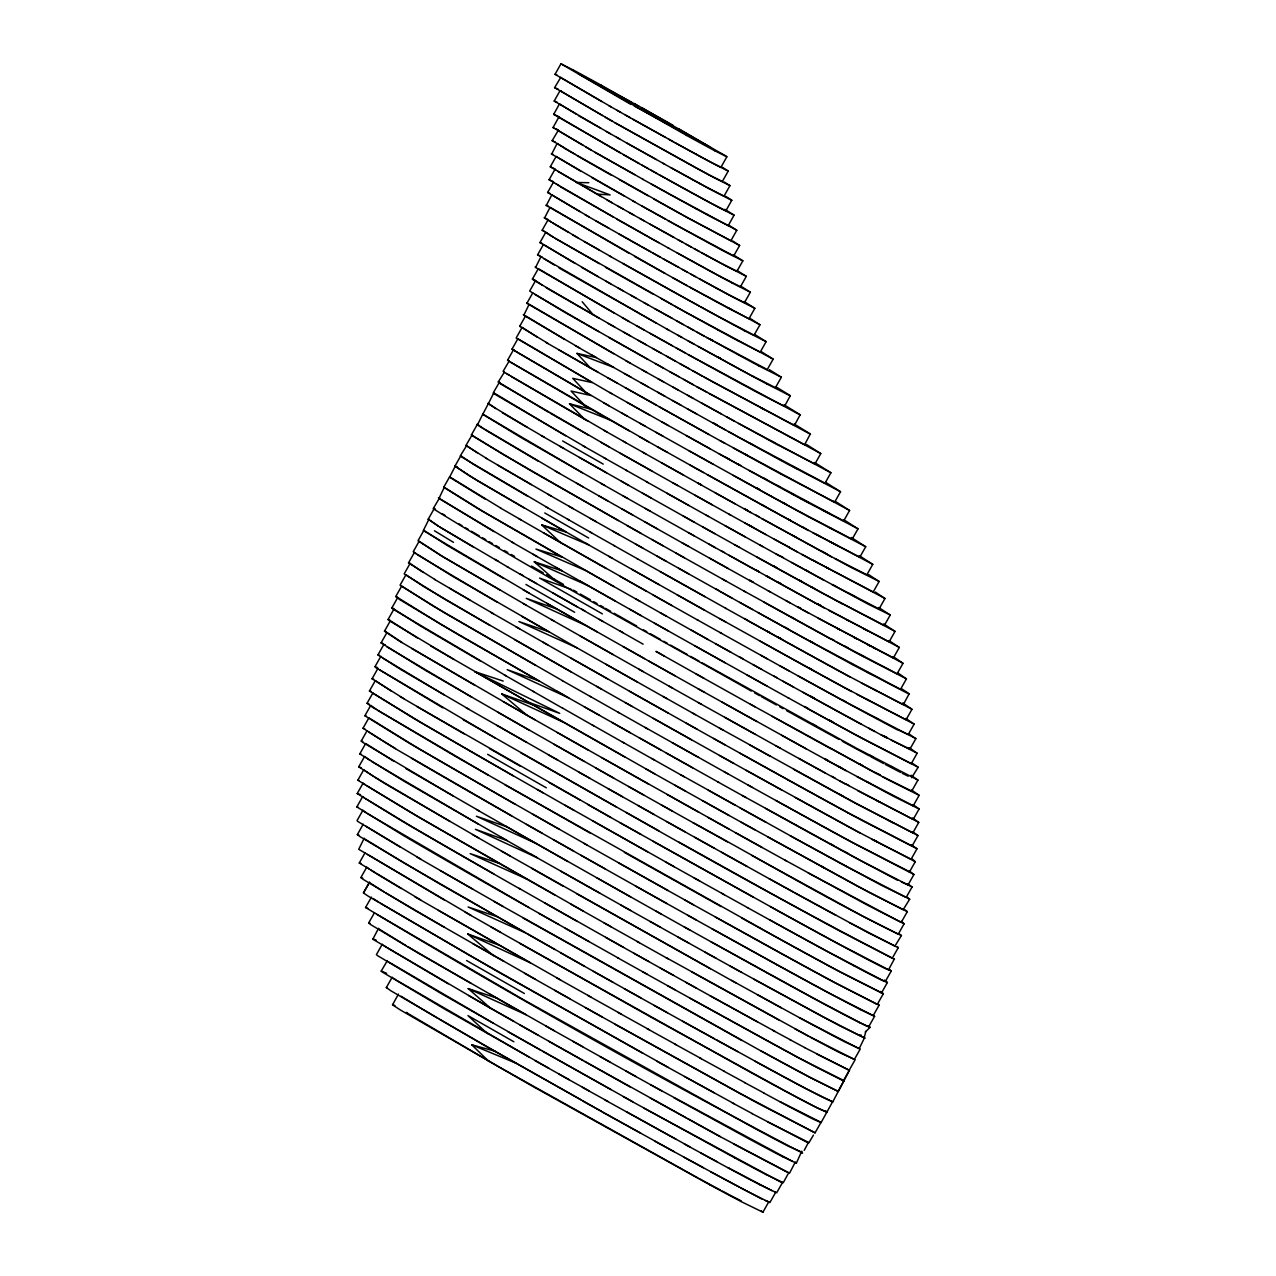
<?xml version="1.0" encoding="UTF-8"?>
<svg xmlns="http://www.w3.org/2000/svg" width="1276" height="1276" viewBox="0 0 1276 1276"><rect width="100%" height="100%" fill="white"/><g stroke="black" fill="none" stroke-linecap="round" stroke-linejoin="round"><path stroke-width="1.5" d="M836.466 942.836L888.543 969.76L894.444 958.802M573.323 70.052L560.962 63.8L555.06 74.327L611.188 106.913M560.962 63.8L630.998 104.488M666.726 178.991L694.208 194.112A175.37 2.153 29.5 0 0 709.998 202.661L725.9 210.795L731.802 200.236L725.565 196.265M711.785 217.271L728.213 225.517M728.197 225.661L734.099 215.102L724.768 209.296M748.199 785.123L779.492 802.492A404.955 4.96 29.5 0 0 853.851 843.261L909.421 871.668M909.389 872.098L915.275 861.699L912.276 859.083M398.447 994.116L392.529 1004.85L400.329 1009.954L532.06 1086.004L710.349 1185.085M708.659 161.031L720.956 167.236L720.27 166.598M720.956 167.236L726.841 156.82L726.156 156.182L634.188 103.468M753.861 979.218L839.624 1025.76L864.203 1037.755L865.83 1031.311L865.335 1032.013L870.104 1027.34L868.781 1026.111M811.472 1078.108L838.236 1091.443L844.01 1080.597L838.236 1091.443L809.191 1076.992A392.211 4.801 29.5 0 1 761.597 1051.296L493.956 901.414M668.385 1067.486L498.039 971.818L368.19 896.151L363.469 892.945L369.53 882.099M801.759 1151.175L796.384 1163.138L782.587 1156.662M763.511 1092.878L779.939 1101.73A385.4 4.721 29.5 0 0 813.354 1119.227L821.09 1122.593L832.718 1101.523M767.785 1121.971L808.49 1142.371L804.215 1150.346M612.32 121.172L554.597 87.645L560.834 77.262M600.916 128.302L554.183 101.043L560.068 90.628L561.265 90.995M639.228 163.583L553.688 114.393L559.526 103.803M590.947 149.85L553.018 127.616L558.888 117.041L559.797 117.392M575.412 154.492L552.157 140.679L558.346 130.296M635.017 202.071L551.647 154.109L557.197 143.343M612.001 202.709L550.275 166.789L556.161 156.39L580.532 171.08M613.325 217.095L549.079 179.756L554.964 169.341L555.794 169.979M588.938 216.824L547.627 192.485L553.513 182.085L554.119 182.612M664.971 273.399L546.303 205.484L551.886 194.734M577.693 237.655L544.501 218.068L550.1 207.286L628.605 252.999M553.274 237.001L542.156 230.254L548.042 219.855L551.455 222.168M598.093 276.637L539.939 242.599L545.825 232.184L549.206 234.497M656.008 322.972L537.579 254.849L543.464 244.434L575.029 263.414M629.259 321.6L535.585 267.481L540.992 256.572L542.013 256.923M599.082 318.155L533.129 279.731L532.411 279.093L538.312 268.678L614.187 313.083M630.344 363.181L526.86 303.321L532.746 292.922M579.91 348.189L523.798 315.236L529.173 304.262L613.581 353.707M548.138 343.531L519.699 326.289L525.6 315.89L564.678 339.448M609.035 405.8L511.979 349.177L517.865 338.762L590.597 381.652M648.623 441.831L508.566 361.06L507.609 360.199L513.494 349.784M606.882 431.926L504.642 372.512L503.111 371.332L509.315 360.789M609.561 447.142L500.623 383.916L498.278 381.971L504.435 372.018M585.365 447.063L494.992 394.268L493.222 392.928L499.363 382.306M527.371 427.412L488.277 403.822L493.812 392.864L565.555 435.754M559.701 473.508L477.431 424.892L482.918 413.887M641.206 533.496L532.14 471.45L472.949 436.153L471.418 434.877L477.304 424.477L478.277 424.605M486.698 458.515L465.947 445.468L472.12 434.861M547.707 507.768L461.784 457.063L460.301 455.851L466.777 445.388M606.291 568.602L560.355 542.491L541.694 524.914L566.241 532.076L477.399 480.701L454.926 466.171L460.811 455.755L473.938 464.655L527.945 496.38M456.904 466.825L455.229 466.25L449.567 477.16L485.327 499.171M562.126 557.197L478.436 508.885L443.729 487.241L449.615 476.841L500.894 508.167M514.021 543.257L438.944 498.469L444.287 487.368L483.141 511.548L613.852 586.577M751.293 691.05C645.002 630.775 537.005 573.115 433.17 508.693L439.454 498.087M529.173 593.133L423.329 530.545L428.816 519.491L438.785 526.43L428.178 519.268L434.398 508.279L435.515 509.299M435.036 579.575L408.527 562.86L414.413 552.444L415.976 553.8M506.109 675.865L393.072 609.162L391.828 607.966L397.713 597.551L440.22 623.948L538.775 680.858L507.162 669.661L568.793 697.94L460.333 635.831L399.93 599.736L395.751 596.53L401.637 586.115L433.377 606.148L535.824 665.466M454.001 659.485L389.387 620.758L388.064 619.514L393.949 609.099L420.809 626.213L480.605 661.191M474.72 685.212L399.308 641.015L384.491 631.157L390.376 620.742L417.587 638.08M528.902 730.063L425.004 670.107L381.077 642.897L386.979 632.497L402.052 642.498M469.217 709.424L400.552 669.358L377.935 654.923L383.837 644.508L385.097 644.667M495.359 738.166L375.798 667.635L375 666.662L380.886 656.263L381.684 657.236M403.742 698.594L372.05 678.8L377.935 668.401M513.255 775.872L414.397 718.787L369.434 691.002L375.319 680.587L391.078 690.97M589.943 832.989L455.851 756.604L371.491 706.633L367.073 703.251L372.959 692.852M515.169 804.295L409.947 743.589L364.872 715.756L370.758 705.357L376.436 709.424M511.628 815.842L395.863 748.996L362.99 728.261L368.876 717.862L417.22 747.688A227.192 2.775 29.5 0 0 506.03 798.967L586.832 844.887M453.395 796.096L362.99 742.52L361.236 741.037L367.121 730.638M501.261 837.359L537.547 857.903L475.438 829.336L507.21 840.629L404.364 781.406L359.8 753.893L365.686 743.493L394.061 761.421M478.867 838.061L385.192 783.767L358.731 766.828L364.617 756.429L370.12 760.544M583.116 911L418.719 817.15L357.822 780.242L363.708 769.827L372.799 775.936M520.704 889.372L493.334 873.773A221.785 2.712 29.5 0 1 401.525 820.771L357.216 793.56L363.102 783.145L365.43 784.931M558.808 924.51L488.022 884.396A219.265 2.68 29.5 0 1 404.093 835.94L356.849 806.91L362.735 796.495L363.947 797.596M362.958 810.148L357.073 820.564L357.695 821.409L420.984 859.242M709.536 175.131L722.344 181.479L728.229 171.08L722.216 167.22M584.105 966.028L439.502 883.789L360.087 836.689L357.344 834.616L363.229 824.2M724.337 182.021L729.936 185.658L724.05 196.073L708.993 188.481M364.234 838.188L358.716 849.29L471.211 915.498M420.697 899.947L359.258 863.007L365.143 852.607M535.442 979.314L414.812 910.346L362.974 879.26L360.869 877.569L366.754 867.154L368.86 868.844M689.375 218.738L730.909 240.686L736.794 230.27L729.234 225.437M363.469 892.945L369.354 882.545L383.98 891.86M675.77 224.879L733.716 255.902L739.617 245.502L732.695 240.973M801.28 1151.718L802.572 1153.089C654.524 1075.78 508.741 993.414 365.558 907.507L371.444 897.108M733.7 255.041L742.839 260.83L736.938 271.246L719.871 262.617A192.756 2.361 29.5 0 1 701.513 252.68M538.057 1035.075L490.861 1008.471L468.212 988.629L525.967 1014.675L418.257 953.124L370.774 924.669L368.652 923.011L374.538 912.595M719.903 276.302L740.447 286.749L746.332 276.35L736.858 270.368M490.861 1008.471L372.831 939.248L378.557 928.274M740.686 286.063L750.352 292.22L744.466 302.619L726.299 293.432M382.29 944.224L376.404 954.639L377.521 955.628L442.309 994.179L540.833 1050.18M697.238 291.295L711.179 298.919A212.853 2.616 29.5 0 0 728.708 308.409L748.964 318.745L754.85 308.329L744.131 301.503M549.111 1068.395L444.399 1008.933L383.071 972.519L381.205 971.116L387.41 960.557M717.543 316.065L754.052 335.189L759.954 324.774L749.714 318.171M601.554 1111.364L483.062 1044.645L391.126 990.942L386.341 987.56L392.226 977.145M738.405 341.027L760.241 352.08L766.126 341.665L754.451 334.312M706.521 337.39L767.275 369.561L773.16 359.162L761.708 351.889M769.332 369.657L781.343 377.233L775.441 387.649L752.872 376.26M761.198 394.491L784.501 406.342L790.322 395.656L775.712 386.66M715.533 383.374L794.39 425.418L800.196 414.716L784.006 404.763M709.265 393.598L804.614 444.686L810.34 433.936L794.119 423.967M778.711 445.292L814.885 463.985L820.771 453.586L806.4 444.431M814.598 462.502L830.899 472.758L825.014 483.173L740 437.939M780.673 473.938L834.648 502.138L840.533 491.723L825.588 482.296M749.108 470.397L843.691 520.895L849.577 510.48L835.333 501.356M795.331 509.475L852.113 539.238L857.998 528.838L843.787 519.683M812.78 532.746L859.817 557.149L865.718 546.734L851.379 537.547M834.807 558.441L866.867 574.774L872.752 564.359L859.37 555.698M868.589 574.583L879.132 581.473L873.247 591.889L814.232 561.089M832.048 584.567L879.084 608.923L884.97 598.508L875.256 592M878.781 607.52L890.249 615.016L884.348 625.415L839.066 601.889M883.71 623.932L895.034 631.397L889.149 641.812L828.874 610.375M818.267 618.334L893.423 657.842L899.325 647.426L888.878 640.536M836.179 641.86L897.108 673.728L903.009 663.313L894.221 657.252M757.896 612.48A393.152 4.817 29.5 0 0 809.941 641.238L900.537 689.295L906.423 678.88L898.224 673.17M861.364 682.995L903.312 704.591L909.166 693.777L901.653 688.769M857.105 694.431L906.088 719.696L911.973 709.281L902.706 702.932M905.8 718.404L914.126 724.13L908.225 734.545L897.889 729.808M908.99 733.939L915.849 738.644L909.963 749.06L891.334 740.176M807.022 708.212A400.409 4.913 29.5 0 0 855.383 734.657L911.271 763.654L917.157 753.239L909.118 747.592M911.957 762.984L918.162 767.243L911.606 777.706M911.064 775.266L917.938 780.083L911.718 791.072L882.737 776.717M856.834 776.542L913.265 805.746L919.151 795.331L911.59 790.019M913.074 804.614L919.103 808.984L913.217 819.383L857.775 790.737M719.409 728.054L857.36 804.183L912.834 832.845L918.736 822.43L912.452 817.916M913.01 832.032L917.986 835.557L912.101 845.972L847.902 812.716M911.574 844.856L916.997 848.779L911.112 859.195L871.572 839.177M901.414 882.035L908.049 884.906L913.935 874.491L909.501 871.093M907.523 883.694L912.053 886.995L906.167 897.411L880.743 884.954L790.115 835.684M907.108 897.267L909.676 899.197L903.153 909.724L856.946 885.863L768.072 837.136M905.322 910.011L907.3 911.654L901.414 922.054L899.883 921.703L808.155 872.912M751.771 855.43L862.241 915.929L898.224 934.207L904.11 923.792L901.255 921.288M898.878 933.633L901.414 935.547L894.923 946.09L849.545 922.707M897.267 946.617L898.24 947.685L892.355 958.085C746.97 883.199 605.685 800.355 463.332 719.839M889.611 969.521L891.286 970.956L885.4 981.372L883.805 980.973L826.05 950.764A383.948 4.705 29.5 0 1 769.635 919.837M741.803 918.098L763.782 930.268A383.789 4.705 29.5 0 0 835.286 969.361L881.493 992.935L887.378 982.52L884.364 980.08M880.408 991.484L883.343 993.701L877.457 1004.1L876.293 1003.989L834.201 982.329A381.03 4.673 29.5 0 1 770.72 947.701L715.23 916.981M878.494 1004.403L879.084 1005.185L873.199 1015.584L831.123 994.195A375.176 4.594 29.5 0 1 773.352 962.71M741.26 1201.657L762.92 1212.2L768.806 1201.785L765.361 1200.525M710.939 941.768L818.235 1000.783L865.925 1025.697L868.685 1026.749L874.57 1016.334L873.948 1015.473M747.146 1191.242L769.859 1202.598L775.744 1192.183L774.692 1191.896M864.618 1037.547L859.147 1048.697L799.446 1017.754M584.791 1061.425L717.527 1135.241L786.335 1171.512L789.605 1173.075L795.299 1162.053L796.384 1163.138M813.434 1135.146L808.904 1142.754L807.852 1142.69L751.995 1113.581M615.08 1024.325L757.896 1103.309L815.045 1132.833L821.026 1122.338L779.939 1101.619M755.041 1061.249A388.574 4.753 29.5 0 0 805.635 1088.54L832.781 1101.89L838.236 1091.443M843.58 1080.453L798.904 1058.011L690.284 998.39M843.867 1080.995L849.481 1070.038L843.372 1080.82L815.093 1066.577A392.211 4.801 29.5 0 1 767.53 1040.913M788.839 1172.532L783.241 1182.724L780.449 1181.911L644.252 1108.35M554.183 101.043L557.277 102.319M381.205 971.116L386.628 973.301M511.979 349.177L514.116 349.815M728.229 171.08L715.421 164.716A167.411 2.058 29.5 0 1 700.317 156.565M901.414 935.547C830.485 901.43 762.33 860.136 692.9 822.637M909.676 899.197L846.211 866.436M542.156 230.254L543.847 230.828M918.162 767.243L862.544 738.644A402.738 4.929 29.5 0 1 809.59 709.663L787.866 697.637M825.811 1111.013L827.023 1112.178L817.198 1107.903A384.858 4.721 29.5 0 1 751.389 1072.765L519.651 943.283M859.45 1035.059L861.109 1035.011M357.216 793.56L360.486 794.645M588.778 182.739L576.289 182.452L610.119 194.893L596.626 194.096M879.132 581.473L851.363 567.581L761.82 518.598M549.079 179.756L553.034 181.463M746.332 276.35L725.789 265.902M539.939 242.599L541.917 243.301M552.157 140.679L555.22 141.987M890.249 615.016L867.935 604.058L791.583 562.461M915.849 738.644L845.637 701.944A394.156 4.833 29.5 0 1 797.963 675.801M357.822 780.242L358.939 780.338M554.597 87.645L558.425 89.32M883.343 993.701L840.087 971.913A381.03 4.673 29.5 0 1 776.606 937.302L504.929 784.788M917.986 835.557L853.788 802.301A406.597 4.976 29.5 0 1 793.449 769.189M801.966 1152.244L788.472 1146.263A386.787 4.737 29.5 0 1 753.861 1127.904L522.969 999.411L376.659 914.254M377.935 654.923L379.211 655.082M471.418 434.877L472.375 435.004M736.794 230.27L667.874 193.25M537.579 254.849L539.876 255.726M766.126 341.665L744.291 330.628M899.325 647.426L814.646 602.607M729.936 185.658L714.895 178.082M407.156 1012.65L406.215 1012.458L496.763 1065.747L697.812 1177.892M781.343 377.233L758.757 365.845M357.344 834.616L358.811 834.919M617.504 383.247L590.501 368.014L576.959 353.404L596.386 357.599L575.364 345.716M592.255 382.593L572.749 378.334L586.37 392.992M507.609 360.199L508.518 360.39M840.533 491.723L786.558 463.523A383.039 4.689 29.5 0 1 751.899 444.558L728.405 431.543M408.527 562.86L409.899 563.163M519.699 326.289L520.512 326.481M443.729 487.241L444.989 487.528M386.341 987.56L387.33 987.783M356.849 806.91L358.093 807.198M907.3 911.654L868.876 892.307L741.324 822.286M895.034 631.397L820.548 592.208A399.755 4.897 29.5 0 1 771.645 565.268L734.497 544.661M742.839 260.83L725.757 252.201A192.756 2.361 29.5 0 1 707.414 242.265L667.938 220.541M368.652 923.011L370.056 923.345M584.807 419.453L569.495 403.822L590.692 409.054L629.275 430.921M364.872 715.756L366.435 716.139M773.16 359.162L684.064 311.328M361.236 741.037L362.799 741.436M891.286 970.956L885.034 968.42A374.57 4.594 29.5 0 1 854.107 952.327M369.434 691.002L371.045 691.417M359.8 753.893L361.363 754.291M550.275 166.789L554.948 168.911M865.718 546.734L807.979 516.525M372.05 678.8L373.677 679.231M912.053 886.995L859.609 860.024L742.313 795.522M547.627 192.485L549.988 193.458M488.979 1061.536L471.721 1044.789L494.865 1051.137L580.931 1099.816M551.296 153.758L553.162 154.508M830.899 472.758L738.501 423.393M395.751 596.53L397.267 596.961M381.077 642.897L382.864 643.407M359.258 863.007L361.092 863.533M532.411 279.093L535.473 280.353M750.352 292.22L732.185 283.017M384.491 631.157L386.325 631.684M917.938 780.083L856.037 748.023L702.358 662.978M870.104 1027.34L859.386 1022.539M438.402 497.784L439.869 498.214M388.064 619.514L389.962 620.072M914.126 724.13L843.867 687.254A390.52 4.785 29.5 0 1 796.91 661.51A387.394 4.753 29.5 0 1 760.337 641.27M561.823 556.974L535.952 549.063L585.875 570.675L640.201 601.459M916.997 848.779L861.555 820.181A405.864 4.976 29.5 0 1 801.264 787.18L739.586 753M546 205.149L548.202 206.042M360.869 877.569L362.799 878.159M391.828 607.966L393.79 608.572M919.151 795.331L888.59 780.035L750.416 704.272M911.973 709.281L848.62 676.105A387.202 4.737 29.5 0 1 784.852 641.126L746.556 619.913M367.073 703.251L368.955 703.858M872.752 564.359L802.094 526.924M487.91 403.28L489.33 403.726M362.99 728.261L364.808 728.851M884.97 598.508L801.982 554.406M556.24 581.266L534.261 561.807L562.126 570.851L533.017 554.263M918.736 822.43L840.007 781.072M887.378 982.52L881.142 979.888A379.53 4.641 29.5 0 1 854.107 965.884M498.278 381.971L499.602 382.401M477.033 424.302L478.612 424.828M468.212 988.629L496.747 998.055M654.668 773.83L474.72 671.591L503.175 681.065M496.954 916.615L468.101 906.981L525.537 932.884L403.28 862.528L364.617 838.874M827.023 1112.178L819.24 1108.812A385.4 4.721 29.5 0 1 785.825 1091.331L653.025 1018.28L491.069 927.014M526.589 878.973L499.219 863.373L470.142 853.612L526.589 878.973L554.693 894.923M754.85 308.329L734.561 297.994M919.103 808.984L892.674 795.889L824.663 758.981M535.107 266.987L536.127 267.322M857.998 528.838L801.232 499.06M879.084 1005.185L833.611 981.994A377.887 4.625 29.5 0 1 782.906 954.368L684.462 899.819M523.288 314.662L524.436 315.06M913.935 874.491L849.96 841.203A404.811 4.96 29.5 0 1 793.321 810.132L775.792 800.435M586.131 625.623L557.022 609.067L526.238 598.348L586.131 625.623L644.492 658.639M536.367 843.595L507.162 826.944L476.379 816.225L536.367 843.595L630.727 896.996M906.423 678.88L857.903 653.79L744.131 591.123M648.782 784.246L527.004 715.294L501.803 693.985L532.889 704.878L624.857 757.051M849.513 1070.484L804.582 1047.58M917.157 753.239L880.998 734.721M527.801 702.055L559.701 713.348L474.72 671.591M467.702 933.984L499.395 945.229L530.417 962.87L467.702 933.984L493.509 955.628M365.558 907.507L367.823 908.321M571.712 589.544L539.62 578.092L602.4 613.884M739.617 245.502L683.027 215.245M454.926 466.171L456.712 466.809M898.24 947.685L868.669 932.963L795.171 893.04M849.577 510.48L719.903 440.555M555.06 74.215L556.99 75.045M375 666.662L377.536 667.603M358.731 766.828L361.331 767.801M726.841 156.82L714.544 150.616M544.198 217.702L547.787 219.297M874.57 1016.334L860.183 1009.539M576.959 353.404L613.612 367.392L591.171 354.728M820.771 453.586L696.76 386.676M903.009 663.313L802.588 609.737M553.64 114.218L558.585 116.563M526.653 302.938L528.152 303.513M815.045 1132.833L738.118 1092.415L585.253 1007.593M759.954 324.774L689.566 287.068M790.402 395.943L767.083 384.076M553.002 127.456L553.896 127.807M810.499 434.287L704.304 377.186M865.032 1038.297L821.903 1016.286L730.319 966.203M731.786 200.38L715.836 192.229M909.198 694.176L854.505 665.689A387.202 4.737 29.5 0 1 790.785 630.743L739.681 602.368M734.083 215.245L717.67 206.871A180.522 2.217 29.5 0 1 701.752 198.243M800.275 415.019L688.195 354.6M832.781 1101.89L823.084 1097.488A384.858 4.721 29.5 0 1 757.258 1062.35L682.516 1021.247M569.495 403.822L609.8 419.916M915.275 861.699L855.67 830.596A405.864 4.976 29.5 0 1 795.379 797.58M471.721 1044.789L516.094 1063.211M392.561 1004.515L394.954 1005.52M894.428 959.345L839.863 931.081M904.11 923.792L868.143 905.513L784.58 859.912M541.694 524.914L588.906 544.98L541.822 518.168M372.656 938.673L376.276 940.252M534.261 561.807L588.252 585.732L615.08 600.932M501.803 693.985L563.067 722.072M792.508 1161.415L650.664 1084.855M786.606 1171.831L733.748 1144.062M771.98 1190.699L727.846 1167.556M902.26 773.288L908.193 776.223M555.634 128.637L558.138 129.897M741.228 1200.907L729.553 1194.894M872.72 647.379L876.006 649.069M761.9 1199.057L710.907 1171.974M826.944 512.298L829.639 513.67M890.233 766.078L893.36 767.689M765.983 1174.478L782.587 1182.358L776.701 1192.757L760.081 1184.894M900.601 772.427L885.257 764.404M887.219 819.766L893.28 822.892M860.152 1009.523L827.725 992.393A377.887 4.625 29.5 0 1 777.068 964.8M863.31 628.637L867.808 630.982M829.528 527.61L832.67 529.253M837.965 545.953L829.847 541.662M897.554 880.265L857.073 858.7A402.929 4.929 29.5 0 1 796.017 825.285M822.175 509.81L825.604 511.596M852.607 595.318L855.51 596.833M867.632 644.715L871.014 646.501M874.028 689.455L877.075 691.05M883.901 735.885L887.41 737.719M874.124 840.055L877.585 841.873M875.081 717.511L878.494 719.313M876.5 800.467L879.977 802.301M867.042 671.989L871.763 674.494M897.235 729.776L860.582 710.158A397.378 4.865 29.5 0 1 808.856 681.862L779.907 665.817M878.287 774.069L880.536 775.25L875.416 772.522M817.118 1054.215L849.226 1070.165L855.111 1059.766L839.034 1052.333A396.469 4.849 29.5 0 1 794.757 1028.743M728.596 308.026L731.435 309.526M859.37 654.141L864.012 656.598M792.619 466.33L797.468 468.93M847.711 592.718L851.14 594.552M853.963 637.474L857.392 639.292M858.939 763.718L862.066 765.393M854.075 965.852L832.765 954.416A387.011 4.737 29.5 0 1 771.725 921.017L747.497 907.635M706.154 213.921L708.515 215.181M761.038 407.921L764.117 409.564M865.543 698.69L869.02 700.54M868.733 728.165L886.453 737.799M871.014 756.812L883.502 763.495M866.579 781.486L870.025 783.336M810.483 1037.165L854.378 1059.415L860.263 1049.016L844.919 1041.934A396.469 4.849 29.5 0 1 800.578 1018.296M802.827 499.49L809.048 502.84M816.353 534.437L821.361 537.132M821.935 551.264L826.848 553.896M833.228 584.95L836.338 586.625M846.578 619.721L849.625 621.348M853.979 952.263L847.264 948.658A386.772 4.737 29.5 0 1 777.61 910.617L652.865 841.187M844.68 646.039L848.077 647.873M851.172 663.472L854.346 665.195M874.682 731.499L854.697 720.573A397.378 4.865 29.5 0 1 803.051 692.31M869.419 755.95L856.659 749.06A402.738 4.929 29.5 0 1 842.24 741.212M876.5 773.575L830.517 748.31M808.84 1036.287L666.168 957.654M789.86 1039.621L804.789 1047.612M770.895 440.826L775.68 443.41M778.472 458.722L781.853 460.556M777.339 485.502L780.609 487.272M790.881 493.046L794.342 494.913M825.923 567.214L829.352 569.064M842.591 604.042L756.843 557.022M837.072 628.35L840.405 630.153M831.186 638.75L834.52 640.568M842.415 699.918L845.605 701.656M859.354 763.909L862.704 765.728M846.052 783.99L849.274 785.745M844.521 851.523L848.285 853.532M734.864 1157.938L623.486 1096.786M728.979 1168.338L700.62 1152.93M738.644 354.999L715.15 342.112M732.743 365.414L698.179 346.45M831.505 556.878L746.859 510.336M812.397 559.877L817.342 562.572M818.028 604.09L821.281 605.861M818.107 604.282L821.457 606.1M859.721 832.845L746.269 770.385M820.994 865.989L824.471 867.887M835.987 915.37L831.856 913.122A394.619 4.833 29.5 0 1 771.246 879.866L694.607 837.263M800.626 1018.328L757.306 994.642M772.714 1030.29L790.721 1040.004M744.626 1082.59L763.798 1092.91M732.217 1102.815L752.25 1113.581M716.809 1161.575L684.239 1143.95M716.235 1174.686L683.968 1157.252M700.396 156.613L674.845 142.625M700.093 183.712L663.01 163.312M701.64 198.179L674.27 183.17M695.755 208.594L675.546 197.493M717.064 288.52L691.241 274.34M724.385 319.861L700.636 306.814M718.5 330.261L693.49 316.544M709.855 338.906L713.332 340.788M717.479 356.817L720.541 358.492M738.708 382.353L699.631 360.933M778.727 445.483L726.507 416.789M763.223 477.814L766.557 479.632M782.938 502.489L786.112 504.211M808.298 530.465L690.316 465.214M810.451 641.206L813.928 643.104M831.793 776.302L835.174 778.137M830.788 844.058L834.265 845.956M720.334 1136.613L687.971 1118.861M703.379 1167.699L654.54 1141.047M698.339 169.118L605.303 117.328M692.437 179.533L671.096 167.794M694.224 248.676L707.016 255.71M701.13 266.11L677.014 252.839M712.901 272.57L668.034 247.863M699.408 278.822L707.016 282.985M716.602 315.603L691.177 301.614M750.32 443.378L753.733 445.244M744.434 453.777L747.848 455.66M756.588 487.942L759.874 489.745M792.747 535.378L795.969 537.132M788.855 547.213L811.951 559.989M823.786 580.213L776.143 553.959M810.978 586.625L814.12 588.348M824.168 607.934L728.612 555.076M797.771 606.77L800.977 608.524M830.341 638.782L815.842 630.838A393.152 4.817 29.5 0 1 763.734 602.049M845.892 770.656L781.502 735.215M845.35 784.038L798.776 758.423M820.851 865.925L823.993 867.648M781.247 1007.833L731.515 980.399M778.599 1019.875L691.751 971.913M774.979 1031.439L710.062 995.774M767.466 1040.881L667.635 985.774M723.428 1070.963L745.232 1082.798M734.45 1103.899L684.51 1076.561M601.379 85.285L639.18 106.562M686.663 135.479L578.076 73.609L631.971 102.558M686.392 244.37L699.344 251.5M697.318 332.318L713.507 341.25M713.571 423.09L716.793 424.876M733.206 447.908L746.045 454.974M737.448 463.682L740.75 465.501M757.083 488.309L760.209 490.016M771.342 496.46L688.769 450.651M761.74 504.61L765.106 506.46M765.456 506.859L707.191 474.608M744.067 508.518L747.433 510.368M755.839 515.01L759.22 516.876M774.372 539.254L789.35 547.276M797.468 552.045L745.009 523.032M780.13 555.857L783.448 557.676M778.232 582.303L781.406 584.041M785.841 600.502L808.92 613.309M812.796 724.178L816.146 726.028M830.548 748.581L772.283 716.426M825.03 772.921L775.601 745.631M777.052 964.8L711.944 928.784M757.577 1021.917L685.85 982.329M741.978 1040.546L523.048 917.986M716.075 1039.717L737.64 1051.599M700.03 1058.075L724.401 1071.377M714.464 1092.942L657.108 1061.361M689.853 1146.853L605.047 1100.008M668.592 139.164L680.826 145.895A161.94 1.978 29.5 0 0 696.345 154.396M689.215 218.643L653.87 199.104M678.05 239.776L691.385 247.113M682.421 269.475L695.452 276.653M697.063 291.199L672.771 277.769M699.376 306.128L670.379 290.099M687.525 326.895L704.065 336.051M688.115 340.883L744.594 371.954A294.262 3.605 29.5 0 0 767.195 384.14M692.453 370.614L715.15 383.183M701.274 402.865L734.29 421.144M713.093 422.866L716.426 424.701M715.054 424.174L739.107 437.509M725.916 457.382L729.138 459.153M719.09 453.809L752.92 472.567M733.349 475.422L747.018 482.966M744.418 508.773L747.816 510.655M749.283 525.186L752.744 527.1M759.97 545.027L779.269 555.762M773.846 566.225L777.275 568.107M756.03 570.037L759.427 571.919M755.599 569.846L758.837 571.648M766.908 576.114L770.146 577.9M778.264 582.398L781.534 584.185M752.936 582.047L749.714 580.261L752.776 582M768.168 590.74L790.37 603.085M803.88 665.402L719.536 618.557M773.671 675.865L777.116 677.763M782.938 681.209L812.876 697.781A400.409 4.897 29.5 0 0 861.22 724.226M786.526 710.588L803.689 720.063A402.738 4.929 29.5 0 0 839.018 739.458M806.512 749.012L698.147 688.801M765.488 808.394L796.001 825.269M786.686 861.093L708.005 817.422M768.918 878.558L793.433 892.083M773.256 962.662L687.557 915.195M767.355 973.062L684.111 926.823M714.4 1038.792L654.173 1005.456M673.776 1097.679L748.039 1138.351A386.787 4.737 29.5 0 0 782.635 1156.694M686.313 1117.951L650.138 1097.934M675.993 1139.229L626.404 1111.747M674.063 1151.622L602.176 1111.922M673.393 141.78L632.976 119.322M658.783 174.573L673.76 182.835M675.036 197.174L651.302 184.047M681.655 214.464L564.614 148.399M675.259 224.56L642.115 206.154M682.899 242.424L650.138 224.257M687.285 272.139L663.105 258.757M686.982 285.617L634.539 256.428M689.949 300.929L659.086 283.798M674.159 305.841L693.41 316.496M677.173 321.169L694 330.484M677.492 334.998L694.08 344.185M676.089 347.869L698.339 360.215M679.821 363.612L702.645 376.276M683.585 379.371L707.159 392.45M687.461 395.193L720.94 413.759M687.317 408.798L725.789 430.156M724.991 443.41L675.339 415.801M739.251 465.006L686.153 435.499M714.751 492.52L750.894 512.617M729.17 514.244L765.855 534.612M724.88 525.568L762.729 546.622M749.602 580.452L770.672 592.176M744.498 618.525L747.816 620.359M766.828 630.934L770.289 632.864M760.815 655.242L788.839 670.809M752.904 664.573L793.752 687.222M747.018 674.972L788.983 698.291M761.182 696.552L776.35 704.958M779.716 706.824L783.081 708.69M780.37 748.278L698.227 702.534M749.522 744.833L770.225 756.333M787.627 779.636L713.523 738.453M781.678 790.035L719.473 755.456M740.144 807.995L765.951 822.318M735.439 832.702L762.171 847.551M753.382 897.219L620.136 822.797M721.562 893.232L747.688 907.699M705.038 952.183L741.611 972.392M735.726 982.807L576.529 893.647M674.541 1043.943L701.417 1058.713M665.514 137.409L625.112 114.904M664.668 164.173L626.388 142.848M650.457 169.947L665.673 178.353M667.571 193.027L642.482 179.118M665.721 219.265L632.832 200.954M673.935 237.448L639.755 218.451M617.026 219.297L668.991 248.357M648.782 237.145L658.623 242.631M678.657 267.354L652.706 252.967M683.075 310.754L555.156 238.357M660.872 298.393L672.213 304.725M683.378 324.582L654.971 308.792M666.359 328.793L681.974 337.47M685.706 353.213L650.122 333.387M666.535 356.211L689.471 368.955M669.74 371.667L693.346 384.778M672.994 387.138L693.203 398.383M672.468 400.52L696.808 414.062M708.977 434.526L659.166 406.757M710.397 449.008L661.941 421.941M713.093 464.209L656.055 432.357M698.068 482.998L701.656 485.008M697.589 482.966L735.072 503.829M695.117 495.279L730.765 515.169M706.33 515.233L745.375 536.989M702.645 526.892L739.49 547.404M721.052 550.642L724.529 552.556M708.802 544.039L755.488 570.037M709.424 558.09L750.017 580.724M722.328 579.001L745.567 591.952M715.98 588.922L719.233 590.74M720.095 591.458L752.457 609.497M725.422 608.142L766.222 630.854A387.394 4.737 29.5 0 0 819.575 660.33A390.52 4.785 29.5 0 0 849.768 676.854M719.871 632.449L767.562 659.022M739.394 656.805L742.776 658.703M715.645 643.79L761.676 669.421M767.067 686.137L694.654 645.736M754.579 692.884L759.523 695.627M755.121 706.888L696.138 673.967M721.817 702.023L756.732 721.482M724.688 717.319L755.408 734.418M723.875 771.565L752.425 787.483M717.973 781.981L746.029 797.58M708.34 790.243L735.104 805.172M702.438 800.642L729.218 815.571M754.674 829.719L674.541 785.027M727.432 841.873L661.239 804.901M721.546 852.288L747.146 866.516M694.112 877.936L724.337 894.731M721.131 906.566L624.331 852.384M678.226 937.238L716.219 958.324M710.333 968.723L501.309 851.044M660.282 968.053L696.186 987.991M647.139 1028.695L676.408 1044.853M626.006 1071.122L661.574 1090.773M640.68 1133.168L583.068 1101.22M634.252 106.036L709.743 147.027L678.322 128.589M656.342 159.548L616.452 137.25M641.78 165.098L657.188 173.632M641.908 246.922L660.218 257.098M669.597 289.62L622.704 263.398M658.639 283.495L609.29 255.822M652.754 293.911L605.478 267.306M643.726 302.508L672.245 318.394M668.895 330.181L559.048 267.976M672.42 345.796L636.405 325.699M652.658 348.46L675.626 361.252M655.162 363.516L678.88 376.723M657.842 378.669L678.369 390.105M657.73 392.274L681.225 405.385M657.188 446.68L703.475 472.551M661.574 462.821L701.018 484.88M672.627 482.679L712.215 504.833M666.726 493.094L708.531 516.477M683.139 515.982L714.688 533.623M688.322 532.586L715.31 547.675M681.847 542.651L728.229 568.586M675.961 553.066L725.996 581.043M678.561 568.235L732.009 598.109M726.124 608.524L637.075 558.601M725.757 622.034L677.062 594.791M697.095 619.705L721.546 633.39M691.209 630.121L730.957 652.339M725.055 662.754L654.397 623.151M692.23 712.853L723.109 730.127M686.344 723.253L725.358 745.056M733.684 763.367L653.344 718.388M727.798 773.782L645.162 727.448M718.787 782.411L639.276 737.863M680.427 774.612L796.639 839.273A402.099 4.929 29.5 0 0 846.291 866.484M667.141 794.501L698.785 812.222M729.043 829.113L601.506 757.529M666.535 821.537L714.464 848.301M679.007 842.176L763.032 888.957A391.844 4.801 29.5 0 0 839.879 931.081M665.37 861.858L699.758 881.03M693.458 904.78L618.429 862.799M695.883 919.773L635.432 886.007M655.992 911.096L689.997 930.172M650.106 921.511L689.088 943.219M637.107 941.481L668.05 958.786M633.518 953.076L673.521 975.358M642.881 971.945L674.845 989.697M624.187 988.677L667.492 1012.761M618.062 1012.426L649.516 1029.891M642.913 1053.322L469.52 955.325L380.519 903.264M599.959 1056.56L636.006 1076.545M630.121 1086.961L548.552 1041.184M610.949 1089.608L542.539 1051.153M632.625 1101.698L507.864 1031.71M582.366 1087.312L608.062 1101.507M641.573 107.599L673.074 125.319M648.383 168.703L623.422 154.795M643.295 179.485L595.11 152.386M648.001 195.738L619.418 179.661M629.116 212.486L644.428 221.003M647.793 236.507L560.595 186.934M630.695 240.622L650.489 251.659M630.886 295.298L648.623 305.187M638.287 340.405L661.048 353.117M663.727 368.27L608.875 337.47M642.067 369.833L663.616 381.875M641.03 382.912L665.051 396.342M674.286 415.178L625.224 387.681M655.864 404.859L607.727 377.792M668.401 425.594L627.25 402.434M649.962 415.274L609.593 392.434M639.643 423.138L663.089 436.264M639.467 436.727L667.46 452.406M642.737 452.23L683.585 475.135M677.7 485.55L620.391 453.331M646.087 481.499L689.04 505.583M642.354 493.078L694.208 522.171M645.289 508.438L694.479 536.032M644.524 521.693L688.577 546.431M651.749 539.461L684.446 557.819M656.949 556.081L688.721 573.913M660.17 571.6L704.862 596.658M704.145 609.96L631.748 569.287M653.153 595.063L698.259 620.375M660.282 612.751L708.084 639.563M670.586 645.146L687.317 654.524M690.651 656.406L699.009 661.096M704.033 678.385L655.944 651.382L664.365 656.135M648.527 660.936L704.113 692.118M668.911 686.089L701.353 704.272M662.994 696.425L695.468 714.672M697.27 729.346L629.435 691.257M691.385 739.761L625.128 702.486M672.165 742.632L698.466 757.386M666.279 753.047L692.581 767.785M651.589 758.423L684.383 776.877M645.704 768.838L685.18 790.945M628.526 786.51L672.436 811.137M637.92 805.475L684.893 831.777M626.038 812.381L658.767 830.788M674.127 866.691L564.662 805.012M668.002 890.552L584.057 843.404M666.854 903.552L580.947 855.303M660.968 913.951L596.913 877.872M620.918 905.131L660.458 927.221M603.979 922.867L639.404 942.677M605.59 937.397L648.766 961.53M617.664 957.798L647.379 974.354M593.372 971.355L640.807 997.864M587.726 995.392L620.965 1013.926M572.892 1041.36L609.928 1061.983M558.888 1074.105L588.97 1090.821M617.058 110.358L630.232 117.679M614.857 122.735L694.511 167.028A167.411 2.058 29.5 0 0 709.472 175.099M634.635 174.621L586.115 147.234M618.206 206.345L633.805 215.022M619.131 234.114L640.44 246.013M630.089 240.191L595.972 220.987M618.318 288.201L636.166 298.185M622.273 317.74L644.173 329.99M623.374 331.999L646.087 344.711M647.953 359.433L564.391 312.078L529.668 291.056L535.553 280.656L542.396 285.282M625.734 360.645L646.916 372.496M624.458 373.581L647.809 386.676M621.364 412.834L645.369 426.312M623.39 441.337L645.672 453.841M651.972 471.083L600.996 442.341M626.006 470.174L648.24 482.679M621.38 481.259L651.175 498.023M623.007 495.87L650.409 511.293M621.699 508.821L657.634 529.046M626.899 525.457L662.834 545.681M635.32 543.911L666.056 561.185M659.038 584.647L608.684 556.256M671.91 605.574L543.64 532.858M635.592 598.827L666.024 615.989M629.69 609.226L668.672 631.157M643.455 629.85L646.836 631.748M650.234 633.662L660.41 639.404M663.807 641.318L667.204 643.232M622.991 646.549L674.797 675.69M638.606 669.055L672.691 688.195M666.806 698.594L606.02 664.302M668.13 713.013L571.138 658.256M617.68 711.96L647.458 728.787M611.794 722.36L660.681 749.857M622.098 741.819L654.795 760.273M595.621 767.945L643.806 795.06M607.918 788.568L654.125 814.519M587.598 804.422L640.951 834.424M592.351 820.707L647.57 851.81M630.615 910.49L560.579 871.077M570.643 904.046L611.475 926.982M623.549 947.382L544.932 903.025M565.284 928.29L618.7 958.276M560.946 953.076L612.895 982.217M556.639 977.863L591.139 997.178M554.677 990.351L602.224 1016.988M545.745 1026.048L582.638 1046.671M583.116 1060.484L520.066 1025.075M534.947 1060.595L569.255 1079.735M609.003 105.796L620.742 112.32M606.435 131.588L619.833 139.036M620.104 152.817L558.888 117.041M624.092 195.93L591.729 177.539M607.185 200.109L622.911 208.881M605.701 281.071L623.406 290.992M608.301 323.482L630.551 335.987M607.695 364.107L631.11 377.265M603.692 402.849L627.266 416.12M603.915 430.315L626.277 442.916M603.66 457.542L627.282 470.844M628.893 485.454L579.463 457.478M600.629 483.205L627.585 498.422M598.827 495.87L632.784 515.041M612.544 531.039L642.96 548.186M613.692 545.394L637.633 558.888M619.737 576.178L646.087 591.059M641.126 615.654L579.974 581.074M605.51 608.381L610.694 611.316M614.155 613.278L636.628 625.99M620.2 631.014L623.31 632.784M599.289 619.37L643.136 644.173M580.245 636.038L643.248 671.623M637.346 682.038L577.023 647.857L518.885 621.556L548.776 631.764L521.836 616.356M596.594 686.344L632.338 706.585M590.038 696.313L619.243 712.885M584.153 706.729L630.28 732.743M592.303 724.975L624.395 743.158M613.804 778.153L497.496 712.008M578.506 771.932L622.465 796.702M616.579 807.118L520.799 752.808M610.885 817.501L416.805 706.489M553.481 839.752L605.366 869.004M599.911 893.2L530.481 853.995M577.231 921.4L519.061 888.319M539.03 913.425L588.97 941.544M560.563 979.936L438.402 910.41M524.516 973.269L569.718 998.693M554.438 1030.785L489.649 994.195M610.375 133.677L578.443 115.59M610.917 174.971L577.326 155.8M611.364 256.891L584.185 241.531M610.63 283.766L581.489 267.274M546.303 287.85L614.761 327.055M611.603 393.662L516.158 338.012L522.139 327.342L537.005 336.976M582.733 445.643L606.196 458.913M606.531 472.79L559.654 446.153M604.728 485.47L521.485 437.827L482.775 414.285L488.485 403.407L495.79 408.607M576.465 483.157L607.727 500.862M618.429 520.624L503.414 454.623L471.833 435.068M590.325 518.439L619.578 534.979M590.198 532.076L614.569 545.841M585.716 543.225L612.177 558.186M573.498 590.182L576.864 592.096M580.245 594.01L590.341 599.752M593.723 601.682L597.088 603.596M600.454 605.51L603.819 607.424M603.181 621.603L528.886 579.256M597.296 632.003L546.782 603.277M613.054 654.572L551.136 619.466M607.663 678.928L542.89 642.163M601.778 689.327L514.483 639.547M562.301 680.634L590.708 696.744M556.671 691.114L599.465 715.342M562.652 708.148L593.579 725.757M557.165 732.472L588.029 749.969M554.151 744.371L584.392 761.533M548.265 754.77L590.182 778.472M549.254 782.603L580.006 800.052M537.371 789.509L574.12 810.451M532.315 813.976L559.382 829.352M526.43 824.376L573.626 851.076M567.74 861.475L505.743 826.242M531.661 868.318L562.86 886.023M527.259 933.857L554.853 949.503M528.79 1056.911L397.011 980.542M609.099 228.324L585.014 214.719M598.667 331.585L534.963 294.421M598.061 372.225L545.969 342.415M562.604 440.954L603.245 464.113M568.697 506.125L596.083 521.661M567.357 519.077L591.617 532.826M544.772 512.968L588.667 538.025M555.937 567.389L588.252 585.732M581.649 609.13L585.11 611.108M552.683 592.877L577.613 607.089M525.951 584.456L574.663 612.289M577.199 648.001L452.167 576.05L413.217 551.726L419.102 541.311L442.916 556.671L500.16 590.15M571.425 672.117L444.702 599.194L404.157 573.929L410.043 563.514L423.313 572.477M562.557 680.714L444.798 613.006L400.042 585.174L405.943 574.774L423.68 586.545L490.096 625.511M532.889 691.257L562.907 708.355M557.979 760.209L466.027 707.702M487.623 754.307L546.319 787.818M543.369 793.018L510.831 774.372A227.224 2.775 29.5 0 1 421.399 722.742L373.788 693.745M542.22 833.26L500.128 809.367A227.208 2.775 29.5 0 1 411.35 758.119M528.934 907.571L367.871 813.897M466.569 960.541L524.388 993.51M513.765 1021.294L468.611 995.519M513.893 1041.79L467.973 1015.6L487.432 1033.624M601.793 101.57L561.185 77.788M602.447 115.558L560.068 90.628M601.283 196.616L557.915 171.367M599.513 250.16L572.972 235.087M599.21 263.622L549.541 235.007M558.792 349.847L590.501 368.014M590.692 409.054L510.528 362.097M587.885 421.128L510.687 376.181M588.619 435.244L550.211 413.217M582.366 472.758L483.333 414.493M555.124 470.956L583.164 486.906M548.042 494.322L573.243 508.661M545.618 506.636L569.08 519.986M531.438 566.065L543.209 572.812M546.575 574.742L549.94 576.672M553.305 578.602L563.402 584.392M523 589.671L557.022 609.067M523.288 603.548L553.896 620.981M515.951 626.755L547.755 644.89M504.211 674.86L533.687 691.656M532.889 704.878L430.762 646.007M503.51 701.768L534.788 719.664M496.906 725.358L526.701 742.409M489.474 748.581L520.56 766.35M476.57 809.558L507.162 826.944M472.487 834.536L510.193 855.973M503.127 906.502L440.38 870.663M465.15 912.18L500.511 932.246M499.395 945.229L414.86 896.773M472.806 943.618L503.924 961.402M493.334 1023.208L388.957 962.12M494.865 1051.137L439.311 1019.157M541.455 435.69L563.705 448.402M551.503 496.236L497.528 465.038M518.598 518.534L560.355 542.491M511.628 541.965L537.212 556.591M507.05 566.688L536.51 583.579M526.031 605.047L441.129 555.714L418.002 540.769L423.887 530.353L447.031 545.315L503.589 578.411M490.861 612.32L519.587 628.765M527.004 715.294L411.701 648.479M488.198 775.09L377.76 710.301M479.329 811.01L405.912 768.63M478.388 824.137L371.539 761.421M473.061 889.308L417.124 857.201M471.147 983.429L407.682 946.617M519.795 573.69L523.032 575.572M544.358 437.269L502.505 412.866M524.484 508.119L469.297 475.693L455.229 466.25M500.495 508.039L521.007 519.842M495.822 545.538L499.235 547.516M504.355 550.482L507.768 552.46M511.182 554.438L514.611 556.416M493.397 613.708L449.615 588.316M444.287 900.011L367.472 854.41M583.212 145.4L558.585 130.71M538.025 461.051L485.119 429.805M531.358 484.641L486.156 458.307M508.39 567.405L439.263 526.717L472.997 546.846M496.747 601.921L417.555 554.853M464.129 733.875L400.345 696.744M450.045 821.489L374.299 776.893M448.195 983.78L387.154 947.717M579.878 211.625L552.189 195.069M548.505 412.244L499.107 382.513M482.535 537.786L485.853 539.716M489.171 541.662L492.488 543.592M494.913 559.351L498.469 561.312M471.929 697.286L386.772 646.741M442.852 707.845L379.594 669.836M444.239 927.189L385.671 892.865M576.672 114.362L559.574 103.978M568.426 232.28L552.779 222.981M493.971 531.629L439.072 498.278M470.031 600.151L434.494 579.368M444.479 695.101L383.183 658.256M437.764 1018.264L400.935 996.221M465.134 527.562L468.26 529.396M471.386 531.247L479.218 535.84M409.963 825.508L365.239 798.473M407.427 810.372L366.818 785.825M400.52 847.264L365.973 826.29M401.27 888.559L376.723 873.853M458.69 523.702L461.912 525.632M405.991 945.628L378.733 928.832M554.231 264.945L543.704 258.565M383.023 741.085L395.576 748.629M564.742 148.207L557.532 143.694M434.446 530.784L453.49 542.332M556.129 183.935L559.494 186.009M381.54 740.16L368.876 732.121M477.671 453.044L466.203 445.436M442.134 513.638L445.212 515.568M506.508 373.501L509.284 375.288M370.455 869.865L375.224 872.928M373.055 898.479L378.828 902.228M483.524 428.832L477.304 424.477M393.439 978.182L395.831 979.745M514.467 350.645L591.027 395.56L571.042 391.03L585.142 405.975M383.406 945.229L385.91 946.888M363.596 810.994L366.451 812.924M724.943 209.934L725.916 210.636M721.498 180.857L722.344 181.479M761.421 1210.988L762.92 1212.2M833.531 501.213L834.648 502.138M892.004 656.677L893.423 657.842M858.987 556.384L859.817 557.149M911.495 831.585L912.834 832.845M862.895 1036.527L864.203 1037.755M912.388 804.821L913.265 805.746M907.268 884.013L908.049 884.906M582.159 301.726L593.436 315.044M880.791 992.09L881.493 992.935M868.063 1025.888L868.685 1026.749M586.035 76.911A163.567 1.994 29.5 0 1 601.746 85.508M573.163 69.957A161.924 1.978 29.5 0 1 585.509 76.592M706.441 146.262A161.94 1.978 29.5 0 1 686.392 135.32M714.831 150.791A163.551 2.01 29.5 0 1 707.032 146.596M708.371 160.872A163.551 1.994 29.5 0 1 695.978 154.189M715.07 178.177A169.74 2.089 29.5 0 1 698.546 169.245M709.233 188.625A169.74 2.089 29.5 0 1 692.724 179.693M715.581 192.086A175.37 2.137 29.5 0 1 699.79 183.537M711.689 217.223A180.522 2.201 29.5 0 1 695.643 208.53M725.565 265.775A197.668 2.424 29.5 0 1 706.776 255.567M720.127 276.429A197.668 2.424 29.5 0 1 701.385 266.253M732.44 283.16A202.645 2.488 29.5 0 1 713.204 272.745M726.028 293.273A202.645 2.472 29.5 0 1 706.697 282.809M734.513 297.962A212.853 2.616 29.5 0 1 717.016 288.488M744.53 330.771A236.618 2.903 29.5 0 1 724.672 320.021M738.15 340.899A236.618 2.887 29.5 0 1 718.213 330.101M758.662 365.797A272.314 3.334 29.5 0 1 738.533 354.935M753.047 376.372A272.314 3.334 29.5 0 1 732.966 365.542M720.398 358.349A226.123 2.775 29.5 0 1 717.543 356.786M761.086 394.428A294.262 3.605 29.5 0 1 738.581 382.29M801.392 499.155A386.149 4.737 29.5 0 1 753.079 472.662M795.06 509.315A386.149 4.721 29.5 0 1 746.747 482.806M807.804 516.429A391.445 4.785 29.5 0 1 771.167 496.348M802.237 527.02A391.445 4.801 29.5 0 1 765.616 506.955M805.044 528.312A363.341 4.45 29.5 0 1 802.062 526.685M791.072 520.704A363.341 4.45 29.5 0 1 787.786 518.901M808.474 571.504A374.442 4.594 29.5 0 1 805.331 569.782M802.604 581.92A374.442 4.594 29.5 0 1 799.462 580.213M776.59 567.66A374.442 4.594 29.5 0 1 773.336 565.858M814.662 602.623A399.755 4.897 29.5 0 1 765.775 575.699M801.216 608.764A373.374 4.578 29.5 0 1 797.899 606.945M794.549 618.828A371.284 4.546 29.5 0 1 791.136 616.946M788.584 629.196A371.284 4.546 29.5 0 1 785.171 627.313M781.598 639.069A369.386 4.53 29.5 0 1 778.344 637.266M781.837 639.244A367.855 4.498 29.5 0 1 778.551 637.426M851.555 691.544A394.156 4.833 29.5 0 1 803.896 665.418M812.573 669.9A373.629 4.578 29.5 0 1 809.399 668.145M814.311 698.211A377.186 4.625 29.5 0 1 810.93 696.361M829.655 720.302A380.184 4.657 29.5 0 0 832.973 722.12A383.023 4.689 29.5 0 1 829.496 720.302M813.769 697.972A380.184 4.657 29.5 0 1 810.356 696.106M766.094 1174.558A378.956 4.641 29.5 0 1 735.04 1158.034M760.209 1184.957A378.956 4.641 29.5 0 1 729.154 1168.449M747.369 1191.369A369.896 4.53 29.5 0 1 740.654 1187.812M738.852 1186.855A369.896 4.53 29.5 0 1 716.522 1174.845M741.037 1201.513A369.896 4.53 29.5 0 1 710.046 1184.926M729.314 1194.751A350.581 4.291 29.5 0 1 722.344 1191.066M720.462 1190.077A350.581 4.291 29.5 0 1 699.136 1178.609M780.816 474.018A383.039 4.689 29.5 0 1 746.189 455.069M847.966 812.748A406.597 4.976 29.5 0 1 787.707 779.684M836.498 942.852A389.659 4.769 29.5 0 1 770.162 906.534M859.434 1022.57A391.891 4.801 29.5 0 1 825.317 1004.659M825.141 1004.547A375.176 4.594 29.5 0 1 767.275 973.014M499.203 863.358A221.785 2.712 29.5 0 1 407.379 810.34M493.908 873.98A219.281 2.68 29.5 0 1 409.947 825.508M811.536 1078.14A388.574 4.753 29.5 0 1 760.927 1050.834M842.942 796.065A387.952 4.753 29.5 0 1 839.688 794.294M842.112 768.264A387.091 4.737 29.5 0 1 838.715 766.398M824.902 758.853A387.091 4.737 29.5 0 0 828.076 760.592A386.245 4.737 29.5 0 1 824.487 758.582M872.72 756.796A367.249 4.498 29.5 0 1 869.291 754.961M428.178 519.268A324.008 3.972 29.5 0 1 429.262 519.491M804.534 706.553A380.184 4.657 29.5 0 0 807.931 708.419A383.023 4.689 29.5 0 1 804.566 706.617"/></g></svg>
